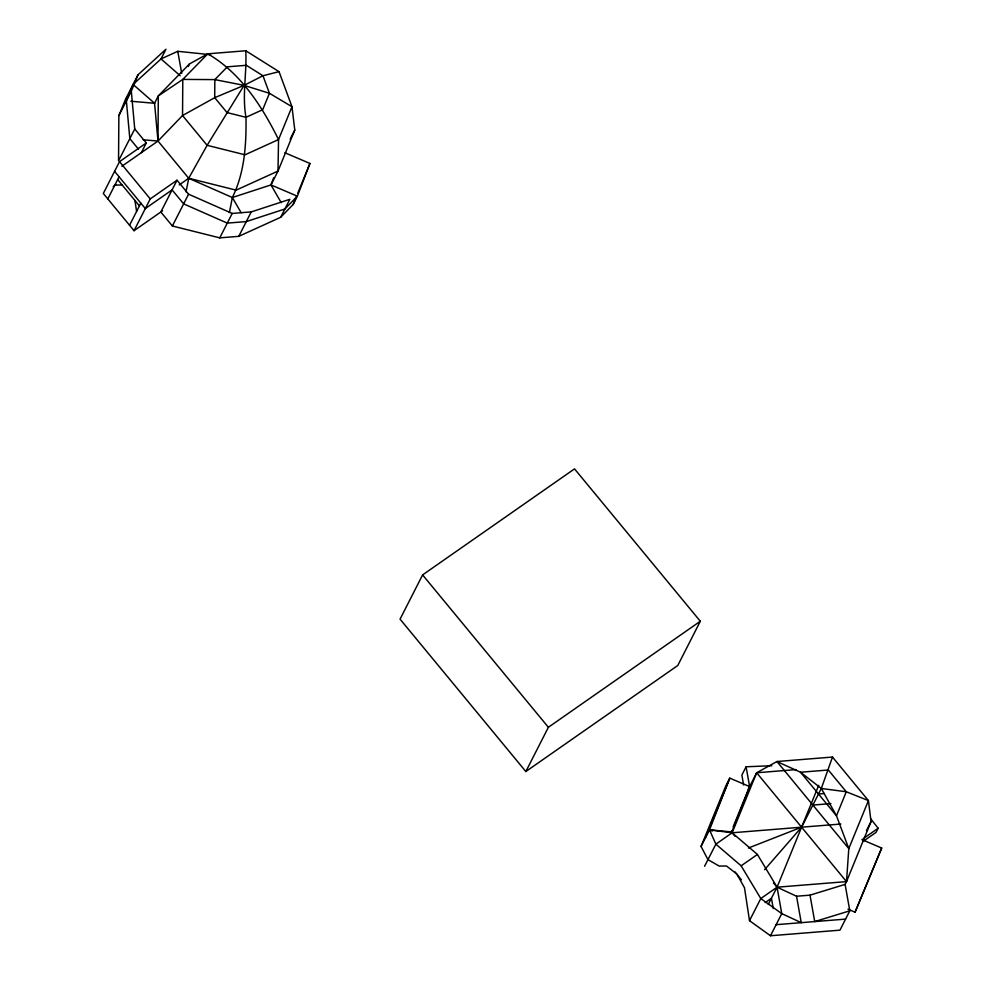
<?xml version="1.0" encoding="UTF-8"?>
<svg xmlns="http://www.w3.org/2000/svg" width="985" height="985" viewBox="0 0 985 985"><rect width="100%" height="100%" fill="white"/><g stroke="black" fill="none" stroke-linecap="round" stroke-linejoin="round"><path stroke-width="1.48" d="M138.023 74.774L125.575 99.202L118.865 115.627L118.545 160.789L134.748 128.986L131.313 91.186L138.023 74.774L165.948 49.25L161.023 58.928L133.098 84.451L126.376 100.876L129.823 138.663L138.479 149.154M701.061 846.447L709.508 829.85L731.83 831.931L749.622 786.596L729.811 778.138L725.588 786.436L701.061 846.447L707.969 859.646L719.21 866.086L726.524 866L736.915 874.114L744.488 887.768L749.511 920.679L770.492 935.75L839.946 930.16L849.809 910.805L845.105 884.382L846.509 881.612L848.799 848.602L868.425 800.596L832.485 757.059L776.931 761.528L756.665 772.769L748.415 788.973M232.14 197.948C244.575 173.126 246.435 144.66 245.967 117.313C242.002 95.028 246.964 73.013 245.77 50.764L207.773 53.818L189.526 63.914L158.314 95.89L154.337 103.696M186.042 191.829L188.726 178.273L207.121 145.312L244.071 85.363L262.958 75.746L279.026 71.659L291.979 106.725L294.786 130.045L278.004 171.095L270.715 185.414M229.382 212.575L232.361 197.517L270.961 184.921L297.372 196.2L309.93 163.448L284.911 152.761M832.485 757.059L821.318 788.468L801.593 827.191L764.582 869.718M273.695 177.805L270.961 184.921L281.23 202.664M280.663 217.291L289.824 199.315L251.224 211.91L232.214 213.437L188.578 194.193L177.029 180.206L160.826 212.009L172.375 225.996L219.766 237.865L238.776 236.338L280.663 217.291L293.148 204.498L296.62 196.003M297.778 193.171L309.93 163.448M705.285 838.149L729.811 778.138L709.508 829.85L715.861 844.145L741.139 865.815L760.789 898.554L781.77 913.624L801.248 922.662L796.545 896.239L777.067 887.202L773.471 882.843M733.172 826.834L749.622 786.596L746.088 766.786L771.797 765.714M704.583 866.271L715.861 844.145L732.138 832.781L756.665 772.769L795.929 769.617M818.707 785.328L777.067 887.202L768.288 904.402M749.511 920.679L760.789 898.554L777.067 887.202L846.509 881.612L871.048 821.601L868.425 800.596L846.287 791.768L821.318 788.468L800.534 772.24L776.931 761.528L848.799 848.602L836.474 815.777L821.318 788.468M847.974 909.18L855.054 912.196L881.686 848.048L861.875 839.589M855.054 912.196L881.686 848.048M118.865 115.627L131.313 91.186M134.748 128.986L146.297 142.973L119.517 161.663L103.314 193.479L134.046 230.699L162.562 210.79M107.808 198.921L119.074 176.795M141.372 152.663L146.297 142.973M188.209 66.512L189.526 63.914M129.552 225.257L140.818 203.132M134.046 230.699L150.249 198.896L177.029 180.206M172.375 225.996L188.578 194.193M219.766 237.865L232.214 213.437M238.776 236.338L251.224 211.91M290.144 139.156L294.786 130.045M293.148 204.498L297.372 196.2L284.887 208.992L246.287 221.588L227.289 223.115L183.653 203.87L172.092 189.883L145.312 208.574L114.592 171.353M422.602 574.908L400.058 619.159L525.83 771.538L677.766 665.503L700.31 621.252L574.526 468.872L422.602 574.908L548.374 727.287L525.83 771.538M746.088 766.786L741.865 775.072L743.626 784.983M770.492 935.75L781.77 913.624L777.067 887.202L757.416 854.463L732.138 832.781L731.473 830.995M866.455 830.601L871.048 821.601M870.629 818.732L878.152 828.237L876.047 832.374L863.525 841.104M125.575 99.202L127.656 97.072M121.894 166.256L157.994 141.052L182.545 115.528L214.718 97.675L244.071 85.363L269.434 93.279L291.979 106.725L278.546 139.562L278.004 171.095L236.117 190.142L188.726 178.273L157.994 141.052L154.559 103.265L133.098 84.451M113.238 186.547L115.713 184.823M179.221 184.909L188.726 178.273L232.361 197.517L241.153 212.723M548.374 727.287L700.31 621.252M741.139 865.815L757.416 854.463M765.16 902.629L771.427 898.258L773.262 908.539M863.131 838.728L878.152 828.237M210.605 54.704L177.78 51.306L161.023 58.928L180.23 75.759M748.415 848.011L801.593 827.191M796.545 896.239L810.002 895.156L845.105 884.382M849.809 910.805L814.718 921.578L810.002 895.156M818.498 794.008L824.346 793.528M812.859 805.065L830.884 803.612M712.34 831.057L709.508 829.85L732.138 832.781L840.845 824.039M776.131 924.681L845.586 919.103M114.851 185.094L122.165 184.995M130.833 101.246L154.559 103.265M143.17 139.796L157.994 141.052L158.314 95.89L182.791 79.403L207.773 53.818C240.599 72.779 262.059 106.355 278.546 139.562L245.043 154.805L207.121 145.312L182.545 115.528L182.791 79.403L214.841 79.613L244.071 85.363M245.77 50.764L279.026 71.659M756.665 772.769L846.509 881.612M732.138 832.781L735.032 836.277M734.662 871.614L741.397 879.777M119.517 161.663L150.249 198.896M117.671 179.553L139.414 205.902M177.78 51.306L181.696 73.333M134.92 200.46L136.595 211.43M214.841 79.613L214.718 97.675L227.006 112.573L245.967 117.313L262.724 109.692L269.434 93.279L262.958 75.746L246.336 65.293L227.326 66.82L214.841 79.613M846.287 791.768L836.474 815.777L800.534 772.24L828.311 769.999L846.287 791.768"/></g></svg>
